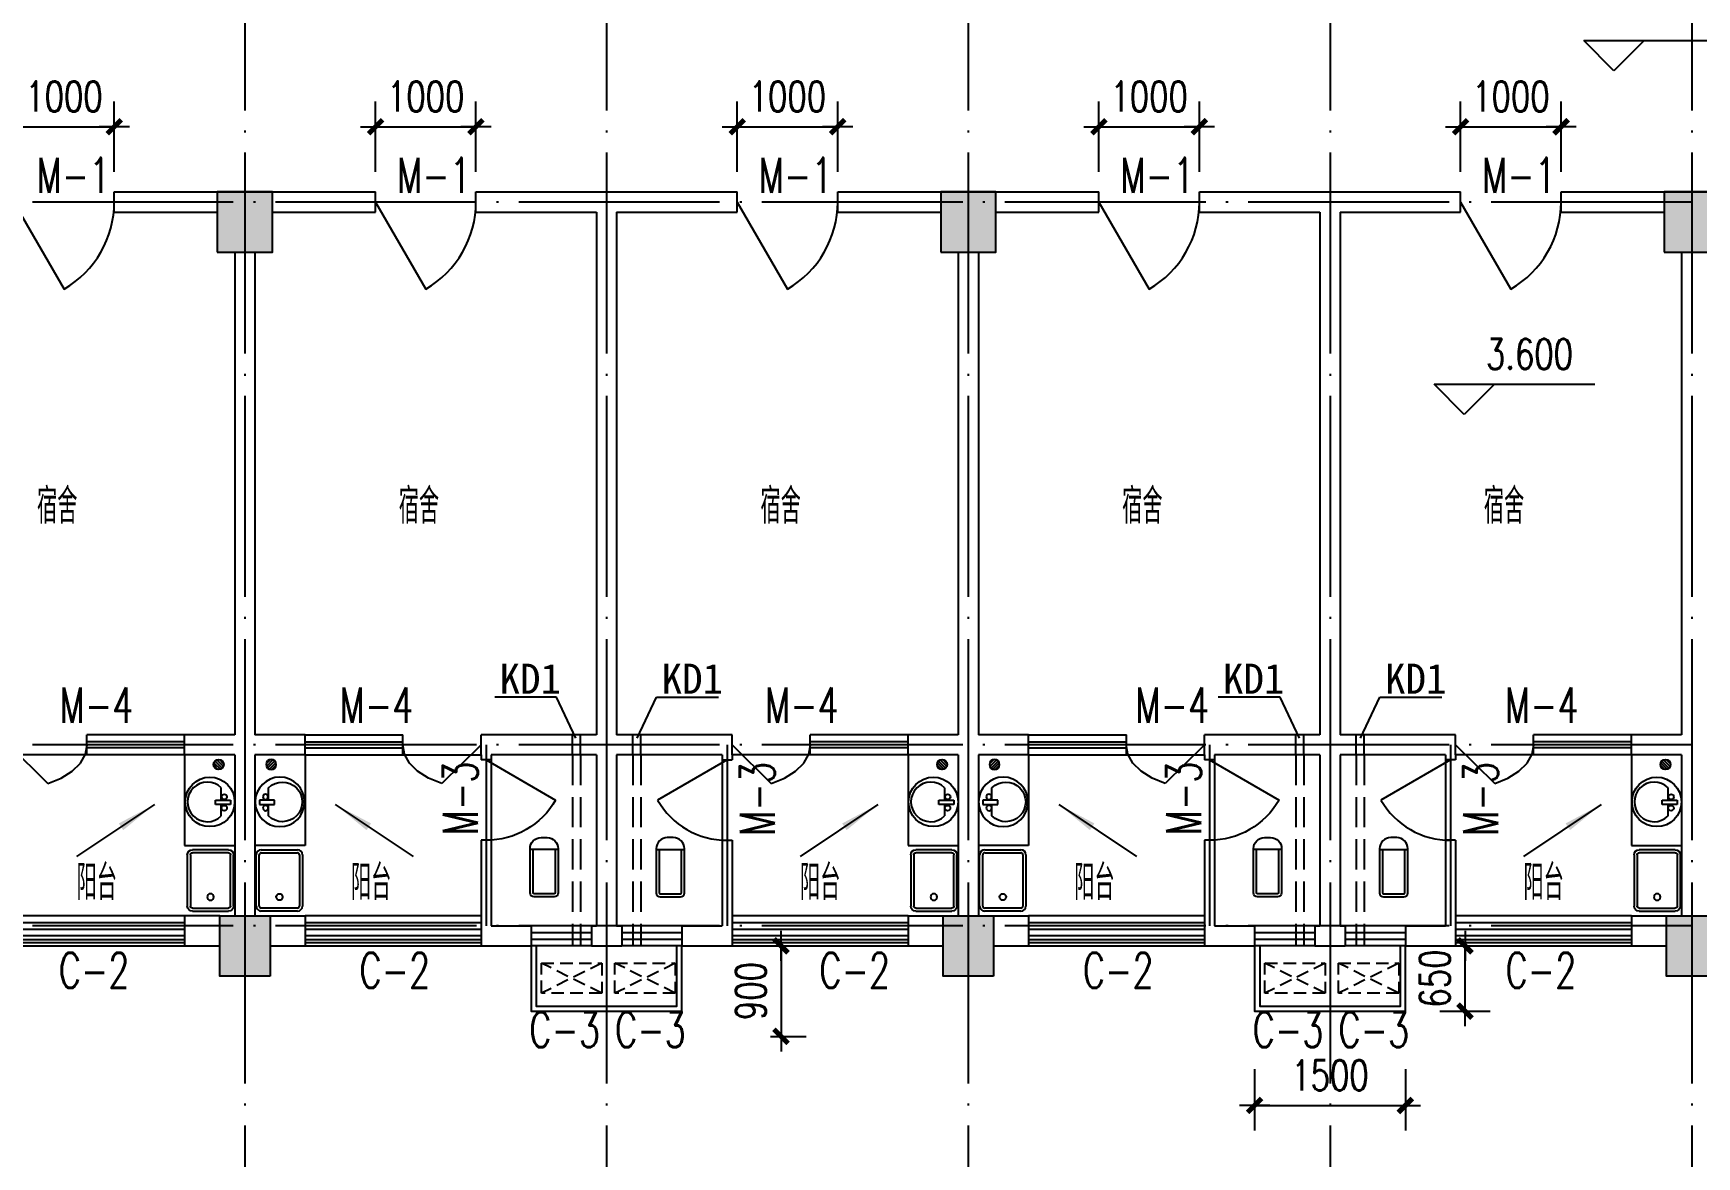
# Model space of a CAD drawing. Extents: x -105837 to 547563, y 466041 to 508041.
# Drawn here: x 83764 to 100320, y 477350 to 488526 of the extents above; entities that cross this region are included whole.
import ezdxf
from ezdxf.enums import TextEntityAlignment as Align

# ---------------------------------------------------------------- set-up
doc = ezdxf.new("R2010")
doc.units = 0
doc.header["$LTSCALE"] = 1000
doc.header["$MEASUREMENT"] = 0
for name, pattern in [('DASH', [0.35, 0.25, -0.1]), ('DOTE', [2.42, 2, -0.2, 0.02, -0.2]), ('HIDDEN2', [0.1875, 0.125, -0.0625])]:
    doc.linetypes.add(name, pattern=pattern)
doc.layers.get('0').update_dxf_attribs({"linetype": 'CONTINUOUS'})
doc.layers.get('DEFPOINTS').update_dxf_attribs({"linetype": 'CONTINUOUS'})
for name, color, linetype in [('2106', 2, 'CONTINUOUS'), ('COLUMN', 4, 'CONTINUOUS'), ('DOTE', 1, 'DOTE'), ('K-空调', 33, 'CONTINUOUS'), ('PUB_DIM', 3, 'CONTINUOUS'), ('S详图索引', 7, 'CONTINUOUS'), ('t-填充', 8, 'CONTINUOUS'), ('WALL', 255, 'CONTINUOUS'), ('WINDOW', 4, 'CONTINUOUS'), ('WINDOW_TEXT', 7, 'CONTINUOUS'), ('洁具', 6, 'CONTINUOUS'), ('管井', 5, 'CONTINUOUS'), ('门窗名称', 7, 'CONTINUOUS')]:
    doc.layers.add(name, color=color, linetype=linetype)
doc.styles.add('DIM_FONT', font='SIMPLEX.shx', dxfattribs={"width": 0.75})
doc.styles.add('SIMPLEX', font='SIMPLEX.SHX')
doc.styles.get("Standard").update_dxf_attribs({"font": 'txt.shx', "bigfont": 'hzdx.shx'})
doc.styles.add('国标仿宋', font='SIMPLEX.shx', dxfattribs={"width": 0.75, "bigfont": 'gbhzfs.shx'})
doc.styles.add('黑体', font='simhei.ttf', dxfattribs={"width": 0.7})
doc.dimstyles.new('DIMN', dxfattribs={"dimtxt": 300, "dimasz": 1, "dimexe": 250, "dimexo": 300, "dimgap": 150, "dimtad": 1, "dimdec": 0, "dimzin": 0, "dimdsep": 46, "dimtxsty": 'DIM_FONT', "dimblk": '_DIMX', "dimcen": 0.09, "dimclrt": 7, "dimadec": 0, "dimazin": 0, "dimtfac": 1, "dimtdec": 0, "dimtix": 1, "dimtmove": 2, "dimatfit": 3, "dimldrblk": '_DIMX', "dimfxl": 1, "dimtolj": 1, "dimtzin": 0, "dimarcsym": 0})

# ---------------------------------------------------------------- blocks, each defined once
blk = doc.blocks.new('10')
at = {"layer": '2106', "color": 8}
for points in [[(222704, 287460), (222154, 287460), (222704, 286860), (222154, 286860)], [(229904, 287460), (229354, 287460), (229904, 286860), (229354, 286860)], [(237104, 287460), (236554, 287460), (237104, 286860), (236554, 286860)], [(222679, 280260), (222179, 280260), (222679, 279660), (222179, 279660)], [(229879, 280260), (229379, 280260), (229879, 279660), (229379, 279660)], [(237079, 280260), (236579, 280260), (237079, 279660), (236579, 279660)]]:
    blk.add_solid(points, dxfattribs=at)
at = {"layer": 'COLUMN'}
for points in [[(222154, 286860), (222704, 286860), (222704, 287460), (222154, 287460)], [(229354, 286860), (229904, 286860), (229904, 287460), (229354, 287460)], [(236554, 286860), (237104, 286860), (237104, 287460), (236554, 287460)], [(222679, 279660), (222179, 279660), (222179, 280260), (222679, 280260)], [(229879, 279660), (229379, 279660), (229379, 280260), (229879, 280260)], [(237079, 279660), (236579, 279660), (236579, 280260), (237079, 280260)]]:
    blk.add_lwpolyline(points, close=True, dxfattribs=at)
blk = doc.blocks.new('_DIMX')
blk.add_line((-150, 0), (150, 0))
at = {"const_width": 50}
blk.add_lwpolyline([(-70, -70), (70, 70)], dxfattribs=at)
blk = doc.blocks.new('*D669')
at = {"layer": 'DEFPOINTS', "color": 0, "transparency": 16777216}
for p in [(84570, 487596), (83570, 486847), (84570, 486847)]:
    blk.add_point(p, dxfattribs=at)
at = {"layer": 'PUB_DIM', "color": 0, "lineweight": -2, "transparency": 16777216}
for p, q in [((83570, 487147), (83570, 487846)), ((84570, 487147), (84570, 487846)), ((83569, 487596), (83568, 487596)), ((83570, 487596), (84570, 487596)), ((84571, 487596), (84572, 487596))]:
    blk.add_line(p, q, dxfattribs=at)
blk.add_blockref('_DIMX', (83570, 487596), dxfattribs=at)
at = {"layer": 'PUB_DIM', "color": 0, "lineweight": -2, "transparency": 16777216, "rotation": 180}
blk.add_blockref('_DIMX', (84570, 487596), dxfattribs=at)
at = {"layer": 'PUB_DIM', "color": 7, "transparency": 16777216, "insert": (84070, 487896), "char_height": 300, "attachment_point": 5, "style": 'DIM_FONT'}
blk.add_mtext('\\A1;1000', dxfattribs=at)
blk = doc.blocks.new('_WBLK')
for p, q in [((-0.5, 0.5), (0.5, 0.5)), ((0.5, 0.1667), (-0.5, 0.1667)), ((0.5, -0.1667), (-0.5, -0.1667)), ((-0.5, -0.5), (0.5, -0.5))]:
    blk.add_line(p, q)
at = {"layer": 'WINDOW_TEXT', "style": 'SIMPLEX', "flags": 9}
blk.add_attdef('A', text='', height=1, dxfattribs=at).set_placement((0, 1.5), align=Align.MIDDLE)
blk = doc.blocks.new('_B8IMA')
for p, q in [((0.2774, 1.9293), (0.202, 1.6557)), ((0.5, 0), (0.2774, 1.9293)), ((0.202, 1.6557), (0.1396, 1.3096)), ((0.1396, 1.3096), (0.093, 0.9062)), ((0.093, 0.9062), (0.0642, 0.4632)), ((-0.5, 0.5), (0.0562, 0.5)), ((0.0562, 0.5), (0.0562, -0.5)), ((0.0642, 0.4632), (0.0545, 0)), ((-0.5, 0.15), (0.0562, 0.15)), ((-0.5, -0.15), (0.0562, -0.15)), ((-0.5, -0.5), (0.0562, -0.5))]:
    blk.add_line(p, q)
blk = doc.blocks.new('_arrow')
blk.add_solid([(0, 0), (-1, 0.1), (-1, -0.1)])
blk = doc.blocks.new('_dblk')
blk.add_line((-0.5, 0), (0, -0.866))
blk.add_arc((-0.5, 0), 1, 300, 0)
at = {"layer": 'WINDOW_TEXT', "style": 'SIMPLEX', "flags": 9}
blk.add_attdef('A', text='', height=1, dxfattribs=at).set_placement((0, 1.5), align=Align.MIDDLE)
blk = doc.blocks.new('831Q1OE7')
at = {"color": 0}
for p, q in [((-49, 7), (-7, 49)), ((-47, -18), (18, 47)), ((-35, -35), (35, 35)), ((-18, -47), (47, 18)), ((7, -49), (49, -7))]:
    blk.add_line(p, q, dxfattribs=at)
at = {"extrusion": (0, 0, -1)}
blk.add_ellipse((0, 0), major_axis=(35.4, 35.4), ratio=1, dxfattribs=at)
at = {"width": 0.8, "flags": 9}
for tag in ['XSIZE', 'YSIZE']:
    blk.add_attdef(tag, (0, 0), '', height=0.5, dxfattribs=at)
blk = doc.blocks.new('_E33IEP')
for p, q in [((44, -21), (44, 20)), ((44, 20), (194, 20)), ((135, 135), (135, 20)), ((194, 20), (194, -21)), ((194, -21), (44, -21)), ((135, -21), (135, -144))]:
    blk.add_line(p, q)
for centre, radius in [((248, -5), 246), ((106, 56), 26.7), ((105, -55), 26.7)]:
    blk.add_circle(centre, radius)
blk.add_arc((274, -5), 197, 225.2527, 134.7473)
at = {"style": 'DIM_FONT', "width": 0.8, "flags": 9}
for tag in ['XSIZE', 'YSIZE']:
    blk.add_attdef(tag, (0, 0), '', height=0.5, dxfattribs=at)
at = {"width": 0.8, "flags": 9}
for tag in ['YSIZE', 'XSIZE']:
    blk.add_attdef(tag, (2, -251), '', height=150, dxfattribs=at)
blk = doc.blocks.new('831PN7ET')
for p, q in [((-255, 0), (255, 0)), ((-305, -410), (-305, -50)), ((-275, -410), (-275, -50)), ((-255, -30), (255, -30)), ((275, -50), (275, -410)), ((305, -50), (305, -410)), ((255, -430), (-255, -430)), ((255, -460), (-255, -460))]:
    blk.add_line(p, q)
blk.add_circle((165, -230), 32.5)
for centre, radius, start, end in [((-255, -50), 50, 90, 180), ((255, -50), 50, 0, 90), ((-255, -50), 20, 90, 180), ((255, -50), 20, 0, 90), ((-255, -410), 50, 180, 270), ((-255, -410), 20, 180, 270), ((255, -410), 50, 270, 0), ((255, -410), 20, 270, 0)]:
    blk.add_arc(centre, radius, start, end)
at = {"width": 0.8, "flags": 9}
for tag in ['XSIZE', 'YSIZE']:
    blk.add_attdef(tag, (0, 0), '', height=0.5, dxfattribs=at)
blk = doc.blocks.new('*D676')
at = {"layer": 'DEFPOINTS', "color": 0, "transparency": 16777216}
for p in [(88170, 487596), (87170, 486847), (88170, 486847)]:
    blk.add_point(p, dxfattribs=at)
at = {"layer": 'PUB_DIM', "color": 0, "lineweight": -2, "transparency": 16777216}
for p, q in [((87170, 487147), (87170, 487846)), ((88170, 487147), (88170, 487846)), ((87169, 487596), (87168, 487596)), ((87170, 487596), (88170, 487596)), ((88171, 487596), (88172, 487596))]:
    blk.add_line(p, q, dxfattribs=at)
blk.add_blockref('_DIMX', (87170, 487596), dxfattribs=at)
at = {"layer": 'PUB_DIM', "color": 0, "lineweight": -2, "transparency": 16777216, "rotation": 180}
blk.add_blockref('_DIMX', (88170, 487596), dxfattribs=at)
at = {"layer": 'PUB_DIM', "color": 7, "transparency": 16777216, "insert": (87670, 487896), "char_height": 300, "attachment_point": 5, "style": 'DIM_FONT'}
blk.add_mtext('\\A1;1000', dxfattribs=at)
blk = doc.blocks.new('831OOUV1')
for p, q in [((100, 0), (-100, 0)), ((-140, -40), (-140, -480)), ((-110, -40), (-110, -470)), ((100, -30), (-100, -30)), ((110, -470), (110, -40)), ((140, -480), (140, -40)), ((140, -470), (-140, -470)), ((-30, -590), (30, -590))]:
    blk.add_line(p, q)
for centre, radius, start, end in [((-100, -40), 40, 90, 180), ((100, -40), 40, 0, 90), ((-100, -40), 10, 90, 180), ((100, -40), 10, 0, 90), ((-30, -480), 110, 180, 270), ((30, -480), 110, 270, 0)]:
    blk.add_arc(centre, radius, start, end)
at = {"width": 0.8, "flags": 9}
for tag in ['XSIZE', 'YSIZE']:
    blk.add_attdef(tag, (0, 0), '', height=0.5, dxfattribs=at)
blk = doc.blocks.new('*D682')
at = {"layer": 'DEFPOINTS', "color": 0, "transparency": 16777216}
for p in [(90800, 479447, -1273), (90800, 478547, -1273), (91206, 478547)]:
    blk.add_point(p, dxfattribs=at)
at = {"layer": 'PUB_DIM', "color": 0, "lineweight": -2, "transparency": 16777216}
for p, q in [((91100, 479447), (91456, 479447)), ((91206, 479446), (91206, 478548)), ((91100, 478547), (91456, 478547))]:
    blk.add_line(p, q, dxfattribs=at)
for p, rotation in [((91206, 479447), 90), ((91206, 478547), 270)]:
    blk.add_blockref('_DIMX', p, dxfattribs=dict(at, rotation=rotation))
at = {"layer": 'PUB_DIM', "color": 7, "transparency": 16777216, "insert": (90906, 478997), "char_height": 300, "attachment_point": 5, "rotation": 90, "style": 'DIM_FONT'}
blk.add_mtext('\\A1;900', dxfattribs=at)
blk = doc.blocks.new('*D703')
at = {"layer": 'DEFPOINTS', "color": 0, "transparency": 16777216}
for p in [(91770, 487596), (90770, 486847), (91770, 486847)]:
    blk.add_point(p, dxfattribs=at)
at = {"layer": 'PUB_DIM', "color": 0, "lineweight": -2, "transparency": 16777216}
for p, q in [((90770, 487147), (90770, 487846)), ((91770, 487147), (91770, 487846)), ((90769, 487596), (90768, 487596)), ((90770, 487596), (91770, 487596)), ((91771, 487596), (91772, 487596))]:
    blk.add_line(p, q, dxfattribs=at)
blk.add_blockref('_DIMX', (90770, 487596), dxfattribs=at)
at = {"layer": 'PUB_DIM', "color": 0, "lineweight": -2, "transparency": 16777216, "rotation": 180}
blk.add_blockref('_DIMX', (91770, 487596), dxfattribs=at)
at = {"layer": 'PUB_DIM', "color": 7, "transparency": 16777216, "insert": (91270, 487896), "char_height": 300, "attachment_point": 5, "style": 'DIM_FONT'}
blk.add_mtext('\\A1;1000', dxfattribs=at)
blk = doc.blocks.new('*D704')
at = {"layer": 'DEFPOINTS', "color": 0, "transparency": 16777216}
for p in [(95370, 487596), (94370, 486847), (95370, 486847)]:
    blk.add_point(p, dxfattribs=at)
at = {"layer": 'PUB_DIM', "color": 0, "lineweight": -2, "transparency": 16777216}
for p, q in [((94370, 487147), (94370, 487846)), ((95370, 487147), (95370, 487846)), ((94369, 487596), (94368, 487596)), ((94370, 487596), (95370, 487596)), ((95371, 487596), (95372, 487596))]:
    blk.add_line(p, q, dxfattribs=at)
blk.add_blockref('_DIMX', (94370, 487596), dxfattribs=at)
at = {"layer": 'PUB_DIM', "color": 0, "lineweight": -2, "transparency": 16777216, "rotation": 180}
blk.add_blockref('_DIMX', (95370, 487596), dxfattribs=at)
at = {"layer": 'PUB_DIM', "color": 7, "transparency": 16777216, "insert": (94870, 487896), "char_height": 300, "attachment_point": 5, "style": 'DIM_FONT'}
blk.add_mtext('\\A1;1000', dxfattribs=at)
blk = doc.blocks.new('*D711')
at = {"layer": 'DEFPOINTS', "color": 0, "transparency": 16777216}
for p in [(98970, 487596), (97970, 486847), (98970, 486847)]:
    blk.add_point(p, dxfattribs=at)
at = {"layer": 'PUB_DIM', "color": 0, "lineweight": -2, "transparency": 16777216}
for p, q in [((97970, 487147), (97970, 487846)), ((98970, 487147), (98970, 487846)), ((97969, 487596), (97968, 487596)), ((97970, 487596), (98970, 487596)), ((98971, 487596), (98972, 487596))]:
    blk.add_line(p, q, dxfattribs=at)
blk.add_blockref('_DIMX', (97970, 487596), dxfattribs=at)
at = {"layer": 'PUB_DIM', "color": 0, "lineweight": -2, "transparency": 16777216, "rotation": 180}
blk.add_blockref('_DIMX', (98970, 487596), dxfattribs=at)
at = {"layer": 'PUB_DIM', "color": 7, "transparency": 16777216, "insert": (98470, 487896), "char_height": 300, "attachment_point": 5, "style": 'DIM_FONT'}
blk.add_mtext('\\A1;1000', dxfattribs=at)
blk = doc.blocks.new('*D614')
at = {"layer": 'DEFPOINTS', "color": 0, "transparency": 16777216}
for p in [(97462, 479447, -1273), (98014, 479447), (97462, 478797, -1273)]:
    blk.add_point(p, dxfattribs=at)
at = {"layer": 'PUB_DIM', "color": 0, "lineweight": -2, "transparency": 16777216}
for p, q in [((97762, 479447), (98264, 479447)), ((98014, 479448), (98014, 479449)), ((98014, 478797), (98014, 479447)), ((97762, 478797), (98264, 478797)), ((98014, 478796), (98014, 478795))]:
    blk.add_line(p, q, dxfattribs=at)
for p, rotation in [((98014, 479447), 270), ((98014, 478797), 90)]:
    blk.add_blockref('_DIMX', p, dxfattribs=dict(at, rotation=rotation))
at = {"layer": 'PUB_DIM', "color": 7, "transparency": 16777216, "insert": (97714, 479122), "char_height": 300, "attachment_point": 5, "rotation": 90, "style": 'DIM_FONT'}
blk.add_mtext('\\A1;650', dxfattribs=at)

msp = doc.modelspace()

# ---------------------------------------------------------------- linework, layer by layer
for p, q in [((84296.78693, 481347.06735), (83520.1323, 481347.06735)), ((87443.47768, 481347.06735), (88220.1323, 481347.06735)), ((88320.1323, 481297.06735), (88320.1323, 480497.06735)), ((90620.1323, 481297.06735), (90620.1323, 480497.06735)), ((91496.78693, 481347.06735), (90720.1323, 481347.06735)), ((94643.47768, 481347.06735), (95420.1323, 481347.06735)), ((95520.1323, 481297.06735), (95520.1323, 480497.06735)), ((97820.1323, 481297.06735), (97820.1323, 480497.06735)), ((98696.78693, 481347.06735), (97920.1323, 481347.06735)), ((83520.1323, 479447.06735), (85270.1323, 479447.06735)), ((86470.1323, 479447.06735), (88220.1323, 479447.06735)), ((90720.1323, 479447.06735), (92470.1323, 479447.06735)), ((93670.1323, 479447.06735), (95420.1323, 479447.06735)), ((97920.1323, 479447.06735), (99670.1323, 479447.06735))]:
    msp.add_line(p, q)
at = {"layer": 'DOTE'}
for p, q in [((85870.1323, 499439.05978), (85870.1323, 476824.65569)), ((89470.1323, 499439.05978), (89470.1323, 476824.65569)), ((93070.1323, 499439.05978), (93070.1323, 476824.65569)), ((96670.1323, 499439.05978), (96670.1323, 476824.65569)), ((100270.1323, 499439.05978), (100270.1323, 476824.65569)), ((126894.95214, 486847.06735), (77176.09547, 486847.06735)), ((126894.95214, 481447.06735), (77176.09547, 481447.06735)), ((88270.1323, 481447.06735), (88270.1323, 479647.06735)), ((90670.1323, 481447.06735), (90670.1323, 479647.06735)), ((95470.1323, 481447.06735), (95470.1323, 479647.06735)), ((97870.1323, 481447.06735), (97870.1323, 479647.06735)), ((126894.95214, 479647.06735), (77176.09547, 479647.06735))]:
    msp.add_line(p, q, dxfattribs=at)
at = {"layer": 'K-空调', "linetype": 'HIDDEN2'}
for p, q in [((89421.08566, 479275.92, 1272.79221), (88821.08566, 478975.92, 1272.79221)), ((89421.08566, 478975.92, 1272.79221), (88821.08566, 479275.92, 1272.79221)), ((90153.54391, 478975.92, 1272.79221), (89553.54391, 479275.92, 1272.79221)), ((90153.54391, 479275.92, 1272.79221), (89553.54391, 478975.92, 1272.79221)), ((96621.08566, 479275.92, 1272.79221), (96021.08566, 478975.92, 1272.79221)), ((96621.08566, 478975.92, 1272.79221), (96021.08566, 479275.92, 1272.79221)), ((97353.54391, 478975.92, 1272.79221), (96753.54391, 479275.92, 1272.79221)), ((97353.54391, 479275.92, 1272.79221), (96753.54391, 478975.92, 1272.79221))]:
    msp.add_line(p, q, dxfattribs=at)
at = {"layer": 'K-空调'}
for points in [[(88720.1323, 479447.06735), (88720.1323, 478797.06735), (90220.1323, 478797.06735), (90220.1323, 479447.06735)], [(88770.1323, 479447.06735), (88770.1323, 478847.06735), (90170.1323, 478847.06735), (90170.1323, 479447.06735)], [(95920.1323, 479447.06735), (95920.1323, 478797.06735), (97420.1323, 478797.06735), (97420.1323, 479447.06735)], [(95970.1323, 479447.06735), (95970.1323, 478847.06735), (97370.1323, 478847.06735), (97370.1323, 479447.06735)]]:
    msp.add_lwpolyline(points, dxfattribs=at)
at = {"layer": 'K-空调', "linetype": 'HIDDEN2', "elevation": 1272.79221}
for points in [[(88821.08566, 478975.92), (88821.08566, 479275.92), (89421.08566, 479275.92), (89421.08566, 478975.92)], [(89553.54391, 478975.92), (89553.54391, 479275.92), (90153.54391, 479275.92), (90153.54391, 478975.92)], [(96021.08566, 478975.92), (96021.08566, 479275.92), (96621.08566, 479275.92), (96621.08566, 478975.92)], [(96753.54391, 478975.92), (96753.54391, 479275.92), (97353.54391, 479275.92), (97353.54391, 478975.92)]]:
    msp.add_lwpolyline(points, close=True, dxfattribs=at)
at = {"layer": 'PUB_DIM'}
for p, q in [((99196.10265, 488453.71915), (99796.10265, 488453.71915)), ((99496.10265, 488153.71915), (99196.10265, 488453.71915)), ((99796.10265, 488453.71915), (99496.10265, 488153.71915)), ((99496.10265, 488453.71915), (100794.67408, 488453.71915)), ((97705.89247, 485034.47306), (98305.89247, 485034.47306)), ((98005.89247, 484734.47306), (97705.89247, 485034.47306)), ((98305.89247, 485034.47306), (98005.89247, 484734.47306)), ((98005.89247, 485034.47306), (99304.4639, 485034.47306))]:
    msp.add_line(p, q, dxfattribs=at)
at = {"layer": 'PUB_DIM', "elevation": 1272.79221}
for points in [[(84970.06035, 480853.52922), (84195.17141, 480337.3354)], [(86770.20426, 480853.52922), (87545.0932, 480337.3354)], [(92170.06035, 480853.52922), (91395.17141, 480337.3354)], [(93970.20426, 480853.52922), (94745.0932, 480337.3354)], [(99370.06035, 480853.52922), (98595.17141, 480337.3354)]]:
    msp.add_lwpolyline(points, dxfattribs=at)
at = {"layer": 't-填充', "color": 6}
for p, q in [((83520.1323, 479509.69855), (85270.1323, 479509.69855)), ((83520.1323, 479479.69855), (85270.1323, 479479.69855)), ((86470.1323, 479509.69855), (88220.1323, 479509.69855)), ((86470.1323, 479479.69855), (88220.1323, 479479.69855)), ((90720.1323, 479509.69855), (92470.1323, 479509.69855)), ((90720.1323, 479479.69855), (92470.1323, 479479.69855)), ((93670.1323, 479509.69855), (95420.1323, 479509.69855)), ((93670.1323, 479479.69855), (95420.1323, 479479.69855)), ((97920.1323, 479509.69855), (99670.1323, 479509.69855)), ((97920.1323, 479479.69855), (99670.1323, 479479.69855))]:
    msp.add_line(p, q, dxfattribs=at)
at = {"layer": 'WALL', "linetype": 'Continuous'}
for p, q in [((84570.1323, 486947.06735), (85595.1323, 486947.06735)), ((85595.1323, 486947.06735), (87170.1323, 486947.06735)), ((88170.1323, 486947.06735), (89470.1323, 486947.06735)), ((89470.1323, 486947.06735), (90770.1323, 486947.06735)), ((91770.1323, 486947.06735), (93345.1323, 486947.06735)), ((93345.1323, 486947.06735), (94370.1323, 486947.06735)), ((95370.1323, 486947.06735), (96670.1323, 486947.06735)), ((96670.1323, 486947.06735), (97970.1323, 486947.06735)), ((98970.1323, 486947.06735), (100545.1323, 486947.06735)), ((84570.1323, 486747.06735), (85595.1323, 486747.06735)), ((86145.13306, 486747.06735), (87170.1323, 486747.06735)), ((88170.1323, 486747.06735), (89370.1323, 486747.06735)), ((89370.1323, 486747.06735), (89370.1323, 481547.06735)), ((89570.1323, 486747.06735), (90770.1323, 486747.06735)), ((89570.1323, 486747.06735), (89570.1323, 481547.06735)), ((91770.1323, 486747.06735), (92795.13154, 486747.06735)), ((93345.1323, 486747.06735), (94370.1323, 486747.06735)), ((95370.1323, 486747.06735), (96570.1323, 486747.06735)), ((96570.1323, 486747.06735), (96570.1323, 481547.06735)), ((96770.1323, 486747.06735), (97970.1323, 486747.06735)), ((96770.1323, 486747.06735), (96770.1323, 481547.06735)), ((98970.1323, 486747.06735), (99995.13154, 486747.06735)), ((85770.1323, 486347.06735), (85770.1323, 481547.06735)), ((85970.1323, 486347.06735), (85970.1323, 481547.06735)), ((92970.1323, 486347.06735), (92970.1323, 481547.06735)), ((93170.1323, 486347.06735), (93170.1323, 481547.06735)), ((100170.1323, 486347.06735), (100170.1323, 481547.06735)), ((85770.1323, 481547.06735), (85270.1323, 481547.06735)), ((86470.1323, 481547.06735), (85970.1323, 481547.06735)), ((89370.1323, 481547.06735), (88220.1323, 481547.06735)), ((90720.1323, 481547.06735), (89570.1323, 481547.06735)), ((92970.1323, 481547.06735), (92470.1323, 481547.06735)), ((93670.1323, 481547.06735), (93170.1323, 481547.06735)), ((96570.1323, 481547.06735), (95420.1323, 481547.06735)), ((97920.1323, 481547.06735), (96770.1323, 481547.06735)), ((100170.1323, 481547.06735), (99670.1323, 481547.06735)), ((85770.1323, 481347.06735), (85270.1323, 481347.06735)), ((85770.1323, 481347.06735), (85770.1323, 479747.06735)), ((86470.1323, 481347.06735), (85970.1323, 481347.06735)), ((85970.1323, 481347.06735), (85970.1323, 479747.06735)), ((89370.1323, 481347.06735), (88320.1323, 481347.06735)), ((89370.1323, 481347.06735), (89370.1323, 479647.06735)), ((90620.1323, 481347.06735), (89570.1323, 481347.06735)), ((89570.1323, 481347.06735), (89570.1323, 479647.06735)), ((92970.1323, 481347.06735), (92470.1323, 481347.06735)), ((92970.1323, 481347.06735), (92970.1323, 479747.06735)), ((93170.1323, 481347.06735), (93170.1323, 479747.06735)), ((93670.1323, 481347.06735), (93170.1323, 481347.06735)), ((96570.1323, 481347.06735), (95520.1323, 481347.06735)), ((96570.1323, 481347.06735), (96570.1323, 479647.06735)), ((97820.1323, 481347.06735), (96770.1323, 481347.06735)), ((96770.1323, 481347.06735), (96770.1323, 479647.06735)), ((100170.1323, 481347.06735), (99670.1323, 481347.06735)), ((100170.1323, 481347.06735), (100170.1323, 479747.06735)), ((85620.1323, 479747.06735), (85270.1323, 479747.06735)), ((85270.1323, 479447.06735), (85620.1323, 479447.06735))]:
    msp.add_line(p, q, dxfattribs=at)
at = {"layer": 'WALL'}
for p, q in [((84570.1323, 486747.06735), (84570.1323, 486947.06735)), ((87170.1323, 486747.06735), (87170.1323, 486947.06735)), ((88170.1323, 486747.06735), (88170.1323, 486947.06735)), ((90770.1323, 486747.06735), (90770.1323, 486947.06735)), ((91770.1323, 486747.06735), (91770.1323, 486947.06735)), ((94370.1323, 486747.06735), (94370.1323, 486947.06735)), ((95370.1323, 486747.06735), (95370.1323, 486947.06735)), ((97970.1323, 486747.06735), (97970.1323, 486947.06735)), ((98970.1323, 486747.06735), (98970.1323, 486947.06735)), ((85270.1323, 481347.06735), (85270.1323, 481547.06735)), ((86470.1323, 481347.06735), (86470.1323, 481547.06735)), ((88220.1323, 481347.06735), (88220.1323, 481547.06735)), ((90720.1323, 481347.06735), (90720.1323, 481547.06735)), ((92470.1323, 481347.06735), (92470.1323, 481547.06735)), ((93670.1323, 481347.06735), (93670.1323, 481547.06735)), ((95420.1323, 481347.06735), (95420.1323, 481547.06735)), ((97920.1323, 481347.06735), (97920.1323, 481547.06735)), ((99670.1323, 481347.06735), (99670.1323, 481547.06735)), ((88220.1323, 481347.06735), (88220.1323, 481297.06735)), ((88320.1323, 481297.06735), (88220.1323, 481297.06735)), ((88320.1323, 481347.06735), (88320.1323, 481297.06735)), ((90620.1323, 481347.06735), (90620.1323, 481297.06735)), ((90620.1323, 481297.06735), (90720.1323, 481297.06735)), ((90720.1323, 481347.06735), (90720.1323, 481297.06735)), ((95420.1323, 481347.06735), (95420.1323, 481297.06735)), ((95520.1323, 481297.06735), (95420.1323, 481297.06735)), ((95520.1323, 481347.06735), (95520.1323, 481297.06735)), ((97820.1323, 481347.06735), (97820.1323, 481297.06735)), ((97920.1323, 481297.06735), (97820.1323, 481297.06735)), ((97920.1323, 481347.06735), (97920.1323, 481297.06735)), ((88320.1323, 480497.06735), (88220.1323, 480497.06735)), ((88220.1323, 480497.06735), (88220.1323, 479647.06735)), ((88320.1323, 480497.06735), (88320.1323, 479647.06735)), ((90620.1323, 480497.06735), (90620.1323, 479647.06735)), ((90620.1323, 480497.06735), (90720.1323, 480497.06735)), ((90720.1323, 480497.06735), (90720.1323, 479647.06735)), ((95520.1323, 480497.06735), (95420.1323, 480497.06735)), ((95420.1323, 480497.06735), (95420.1323, 479647.06735)), ((95520.1323, 480497.06735), (95520.1323, 479647.06735)), ((97920.1323, 480497.06735), (97820.1323, 480497.06735)), ((97820.1323, 480497.06735), (97820.1323, 479647.06735)), ((97920.1323, 480497.06735), (97920.1323, 479647.06735)), ((85270.1323, 479747.06735), (85270.1323, 479447.06735)), ((85970.1323, 479747.06735), (86470.1323, 479747.06735)), ((86470.1323, 479747.06735), (86470.1323, 479447.06735)), ((88220.1323, 479647.06735), (88220.1323, 479447.06735)), ((88320.1323, 479647.06735), (88720.1323, 479647.06735)), ((88720.1323, 479647.06735), (88720.1323, 479447.06735)), ((89320.1323, 479647.06735), (89370.1323, 479647.06735)), ((89320.1323, 479647.06735), (89320.1323, 479447.06735)), ((89570.1323, 479647.06735), (89620.1323, 479647.06735)), ((89620.1323, 479647.06735), (89620.1323, 479447.06735)), ((90220.1323, 479647.06735), (90620.1323, 479647.06735)), ((90220.1323, 479647.06735), (90220.1323, 479447.06735)), ((90720.1323, 479647.06735), (90720.1323, 479447.06735)), ((92470.1323, 479747.06735), (92970.1323, 479747.06735)), ((92470.1323, 479747.06735), (92470.1323, 479447.06735)), ((93170.1323, 479747.06735), (93670.1323, 479747.06735)), ((93670.1323, 479747.06735), (93670.1323, 479447.06735)), ((95420.1323, 479647.06735), (95420.1323, 479447.06735)), ((95520.1323, 479647.06735), (95920.1323, 479647.06735)), ((95920.1323, 479647.06735), (95920.1323, 479447.06735)), ((96520.1323, 479647.06735), (96570.1323, 479647.06735)), ((96520.1323, 479647.06735), (96520.1323, 479447.06735)), ((96770.1323, 479647.06735), (96820.1323, 479647.06735)), ((96820.1323, 479647.06735), (96820.1323, 479447.06735)), ((97420.1323, 479647.06735), (97420.1323, 479447.06735)), ((97420.1323, 479647.06735), (97820.1323, 479647.06735)), ((97920.1323, 479647.06735), (97920.1323, 479447.06735)), ((99670.1323, 479747.06735), (99670.1323, 479447.06735)), ((99670.1323, 479747.06735), (100170.1323, 479747.06735)), ((86120.13306, 479447.06735), (86470.1323, 479447.06735)), ((88220.1323, 479447.06735), (88720.1323, 479447.06735)), ((89320.1323, 479447.06735), (89620.1323, 479447.06735)), ((90220.1323, 479447.06735), (90720.1323, 479447.06735)), ((92470.1323, 479447.06735), (92820.13154, 479447.06735)), ((93320.13154, 479447.06735), (93670.1323, 479447.06735)), ((95420.1323, 479447.06735), (95920.1323, 479447.06735)), ((96520.1323, 479447.06735), (96820.1323, 479447.06735)), ((97420.1323, 479447.06735), (97920.1323, 479447.06735)), ((99670.1323, 479447.06735), (100020.13154, 479447.06735))]:
    msp.add_line(p, q, dxfattribs=at)
at = {"layer": '洁具'}
for p, q in [((85270.1323, 481347.06735), (85270.1323, 480447.06735)), ((86470.1323, 481347.06735), (86470.1323, 480447.06735)), ((92470.1323, 481347.06735), (92470.1323, 480447.06735)), ((93670.1323, 481347.06735), (93670.1323, 480447.06735)), ((99670.1323, 481347.06735), (99670.1323, 480447.06735)), ((85270.1323, 480447.06735), (85770.1323, 480447.06735)), ((86470.1323, 480447.06735), (85970.1323, 480447.06735)), ((92470.1323, 480447.06735), (92970.1323, 480447.06735)), ((93670.1323, 480447.06735), (93170.1323, 480447.06735)), ((99670.1323, 480447.06735), (100170.1323, 480447.06735))]:
    msp.add_line(p, q, dxfattribs=at)
at = {"layer": '管井', "ltscale": 0.5}
for p, q in [((88972.8003, 481921.44463), (88356.93112, 481921.44569)), ((89165.54725, 481512.7616), (88972.8003, 481921.44463)), ((89774.71735, 481512.7616), (89967.46431, 481921.44463)), ((89967.46431, 481921.44463), (90583.33348, 481921.44569)), ((96172.8003, 481921.44463), (95556.93112, 481921.44569)), ((96365.54725, 481512.7616), (96172.8003, 481921.44463)), ((96974.71735, 481512.7616), (97167.46431, 481921.44463)), ((97167.46431, 481921.44463), (97783.33348, 481921.44569)), ((89130.1336, 481347.06735), (89130.13252, 481547.06735)), ((89210.1336, 481347.06735), (89210.13252, 481547.06735)), ((89730.131, 481347.06735), (89730.13208, 481547.06735)), ((89810.131, 481347.06735), (89810.13208, 481547.06735)), ((96330.1336, 481347.06735), (96330.13252, 481547.06735)), ((96410.1336, 481347.06735), (96410.13252, 481547.06735)), ((96930.131, 481347.06735), (96930.13208, 481547.06735)), ((97010.131, 481347.06735), (97010.13208, 481547.06735))]:
    msp.add_line(p, q, dxfattribs=at)
at = {"layer": '管井', "linetype": 'DASH', "ltscale": 1.2}
for p, q in [((89130.1336, 481347.06735), (89130.1336, 479447.06735)), ((89210.1336, 481347.06735), (89210.1336, 479447.06735)), ((89730.131, 481347.06735), (89730.131, 479447.06735)), ((89810.131, 481347.06735), (89810.131, 479447.06735)), ((96330.1336, 481347.06735), (96330.1336, 479447.06735)), ((96410.1336, 481347.06735), (96410.1336, 479447.06735)), ((96930.131, 481347.06735), (96930.131, 479447.06735)), ((97010.131, 481347.06735), (97010.131, 479447.06735))]:
    msp.add_line(p, q, dxfattribs=at)

# ---------------------------------------------------------------- block references
at = {"layer": 'COLUMN'}
msp.add_blockref('10', (-136558.38779, 199486.74693), dxfattribs=at)
at = {"layer": 'PUB_DIM'}
for p, xscale, yscale, zscale, rotation in [((84970.06035, 480853.52922, 1272.79221), -400.0000000000559, 400, 400, 213.6696480080012), ((86770.20426, 480853.52922, 1272.79221), 400.0000000000559, 400.0000000000559, 400.0000000000559, 146.3303519919988), ((92170.06035, 480853.52922, 1272.79221), -400.0000000000559, 400, 400, 213.6696480080012), ((93970.20426, 480853.52922, 1272.79221), 400.0000000000559, 400.0000000000559, 400.0000000000559, 146.3303519919988), ((99370.06035, 480853.52922, 1272.79221), -400.0000000000559, 400, 400, 213.6696480080012)]:
    msp.add_blockref('_arrow', p, dxfattribs=dict(at, xscale=xscale, yscale=yscale, zscale=zscale, rotation=rotation))
at = {"layer": 't-填充', "xscale": -1, "rotation": 180}
for p in [(85608.92457, 481250.7972, 1272.79221), (92808.92457, 481250.7972, 1272.79221), (100008.92457, 481250.7972, 1272.79221)]:
    msp.add_blockref('831Q1OE7', p, dxfattribs=at)
at = {"layer": 't-填充', "rotation": 180}
for p in [(86131.34003, 481250.7972, 1272.79221), (93331.34003, 481250.7972, 1272.79221)]:
    msp.add_blockref('831Q1OE7', p, dxfattribs=at)
at = {"layer": 'WINDOW'}
for name, p, xscale, yscale, zscale in [('_dblk', (84070.1323, 486847.06735), 1000.000000000233, 1000.000000000233, 1000.000000000233), ('_dblk', (87670.1323, 486847.06735), 1000, 1000, 1000), ('_dblk', (91270.1323, 486847.06735), 1000, 1000, 1000), ('_dblk', (94870.1323, 486847.06735), 1000, 1000, 1000), ('_dblk', (98470.1323, 486847.06735), 1000, 1000, 1000), ('_B8IMA', (84395.1323, 481447.06735), -1750, -200, 1750), ('_B8IMA', (87345.1323, 481447.06735), 1749.999999999971, -200, 1749.999999999971), ('_B8IMA', (91595.1323, 481447.06735), -1750, -200, 1750), ('_B8IMA', (94545.1323, 481447.06735), 1750, -200, 1750), ('_B8IMA', (98795.1323, 481447.06735), -1750, -200, 1750)]:
    msp.add_blockref(name, p, dxfattribs=dict(at, xscale=xscale, yscale=yscale, zscale=zscale))
for name, p, xscale, yscale, zscale, rotation in [('_dblk', (88270.1323, 480897.06735), 800, -800, 800, 270), ('_dblk', (90670.1323, 480897.06735), 800, 800, 800, 270), ('_dblk', (95470.1323, 480897.06735), 800, -800, 800, 270), ('_dblk', (97870.1323, 480897.06735), 800, 800, 800, 270), ('_WBLK', (84395.1323, 479647.06735), 1749.999999999971, 199.9999999997672, 1749.999999999971, 180), ('_WBLK', (87345.1323, 479647.06735), 1750, 200, 1750, 180), ('_WBLK', (89020.1323, 479547.06735), 600, 200, 600, 180), ('_WBLK', (89920.1323, 479547.06735), 600, 200, 600, 180), ('_WBLK', (91595.1323, 479647.06735), 1750, 200, 1750, 180), ('_WBLK', (94545.1323, 479647.06735), 1749.999999999971, 200, 1749.999999999971, 180), ('_WBLK', (96220.1323, 479547.06735), 600, 200, 600, 180), ('_WBLK', (97120.1323, 479547.06735), 600, 200, 600, 180), ('_WBLK', (98795.1323, 479647.06735), 1750, 200, 1750, 180)]:
    msp.add_blockref(name, p, dxfattribs=dict(at, xscale=xscale, yscale=yscale, zscale=zscale, rotation=rotation))
at = {"layer": '洁具'}
for name, p, rotation in [('_E33IEP', (85770.1323, 480874.39232), 180), ('_E33IEP', (92970.1323, 480874.39232), 180), ('_E33IEP', (100170.1323, 480874.39232), 180), ('831OOUV1', (90104.1034, 479934.38726), 180), ('831OOUV1', (97304.1034, 479934.38726), 180), ('831PN7ET', (86443.13006, 480098.23194), 270), ('831PN7ET', (93643.13006, 480098.23194), 270)]:
    msp.add_blockref(name, p, dxfattribs=dict(at, rotation=rotation))
at = {"layer": '洁具', "xscale": -1}
for name, p, rotation in [('_E33IEP', (85970.1323, 480874.39232), 180), ('_E33IEP', (93170.1323, 480874.39232), 180), ('831OOUV1', (88848.25415, 479934.38726), 180), ('831OOUV1', (96048.25415, 479934.38726), 180), ('831PN7ET', (85297.13454, 480098.23194), 90), ('831PN7ET', (92497.13454, 480098.23194), 90), ('831PN7ET', (99697.13454, 480098.23194), 90)]:
    msp.add_blockref(name, p, dxfattribs=dict(at, rotation=rotation))

# ---------------------------------------------------------------- texts
at = {"layer": 'PUB_DIM', "color": 7, "style": 'DIM_FONT', "width": 0.75}
msp.add_text('3.600', height=300, dxfattribs=at).set_placement((98655.17818, 485334.47306), align=Align.MIDDLE)
at = {"layer": 'S详图索引', "style": '国标仿宋', "width": 0.8}
for s, p in [('宿舍', (83800.81096, 483647.33994)), ('宿舍', (87400.81096, 483647.33994)), ('宿舍', (91000.81096, 483647.33994)), ('宿舍', (94600.81096, 483647.33994)), ('宿舍', (98200.81096, 483647.33994)), ('阳台', (84194.22558, 479903.32333, 1272.79221)), ('阳台', (86924.14428, 479903.32333, 1272.79221)), ('阳台', (91394.22558, 479903.32333, 1272.79221)), ('阳台', (94124.14428, 479903.32333, 1272.79221)), ('阳台', (98594.22558, 479903.32333, 1272.79221))]:
    msp.add_text(s, height=350, dxfattribs=at).set_placement(p)
at = {"layer": '管井', "ltscale": 0.5, "style": '黑体'}
for rotation, p in [(359.999689053, (88710.54944, 482104.58813)), (0.000310947, (90323.78494, 482104.58813)), (359.999689053, (95910.54944, 482104.58813)), (0.000310947, (97523.78494, 482104.58813))]:
    msp.add_text('KD1', height=300, rotation=rotation, dxfattribs=at).set_placement(p, align=Align.MIDDLE)
at = {"layer": '门窗名称', "style": '国标仿宋', "width": 0.7}
for s, p in [('M-1', (83795.6038, 486937.8573)), ('M-1', (87383.8898, 486937.8573)), ('M-1', (90983.8898, 486937.8573)), ('M-1', (94583.8898, 486937.8573)), ('M-1', (98183.8898, 486937.8573)), ('M-4', (84025.51554, 481667.17466, -1272.79221)), ('M-4', (86812.28647, 481667.17466, -1272.79221)), ('M-4', (91045.82112, 481667.17466, -1272.79221)), ('M-4', (94733.25915, 481667.17466, -1272.79221)), ('M-4', (98409.84384, 481667.17466, -1272.79221)), ('C-2', (84017.89226, 479028.35439)), ('C-2', (87010.70568, 479028.35439)), ('C-2', (91588.06438, 479028.35439)), ('C-2', (94210.70568, 479028.35439)), ('C-2', (98417.89226, 479028.35439)), ('C-3', (88700.72166, 478438.97478)), ('C-3', (89554.68088, 478438.97478)), ('C-3', (95900.72166, 478438.97478)), ('C-3', (96754.68088, 478438.97478))]:
    msp.add_text(s, height=350, dxfattribs=at).set_placement(p)
for p in [(88188.61618, 480545.19041), (91145.00221, 480540.26738), (95388.61618, 480545.19041), (98345.00221, 480540.26738)]:
    msp.add_text('M-3', height=350, rotation=90, dxfattribs=at).set_placement(p)

# ---------------------------------------------------------------- dimensions: what is measured, and where the dimension line sits
at = {"layer": 'PUB_DIM'}
for p1, p2, distance, picture, middle in [((83570.1323, 486847.06735, 1272.79221), (84570.1323, 486847.06735, 1272.79221), 749.23644, '*D669', (84070.1323, 487896.3038, 1272.79221)), ((87170.1323, 486847.06735, 1272.79221), (88170.1323, 486847.06735, 1272.79221), 749.23644, '*D676', (87670.1323, 487896.3038, 1272.79221)), ((90770.1323, 486847.06735, 1272.79221), (91770.1323, 486847.06735, 1272.79221), 749.23644, '*D703', (91270.1323, 487896.3038, 1272.79221)), ((94370.1323, 486847.06735, 1272.79221), (95370.1323, 486847.06735, 1272.79221), 749.23644, '*D704', (94870.1323, 487896.3038, 1272.79221)), ((97970.1323, 486847.06735, 1272.79221), (98970.1323, 486847.06735, 1272.79221), 749.23644, '*D711', (98470.1323, 487896.3038, 1272.79221)), ((90799.56844, 479447.06735), (90799.56844, 478547.06735), 406.24769, '*D682', (90905.81613, 478997.06735, 1272.79221)), ((97461.54039, 478797.06735), (97461.54039, 479447.06735), -552.84594, '*D614', (97714.38633, 479122.06735, 1272.79221))]:
    dim = msp.add_aligned_dim(p1=p1, p2=p2, distance=distance, dimstyle='DIMN', dxfattribs=at)
    dim.commit()
    dim.dimension.update_dxf_attribs({"geometry": picture, "text_midpoint": middle})
msp.add_aligned_dim(p1=(95920.1323, 478519.38399, 1272.79221), p2=(97420.1323, 478519.38399, 1272.79221), distance=-659.87681, dimstyle='DIMN', dxfattribs=at).render()

doc.saveas('drawing.dxf')
